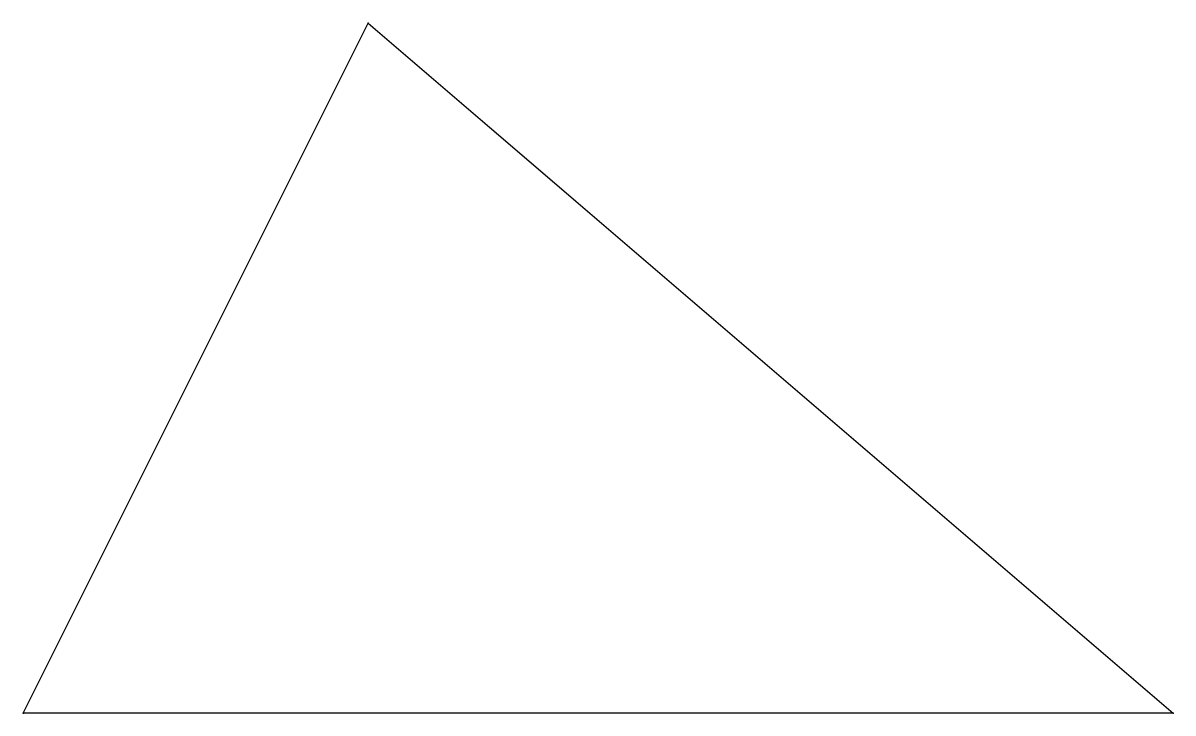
# Model space of a CAD drawing. Header units: metres. Extents: x 0 to 10, y 0 to 6.
import ezdxf

# ---------------------------------------------------------------- set-up
doc = ezdxf.new("R2010")
doc.units = ezdxf.units.M
doc.layers.add('elements_default', color=7, linetype='Continuous', lineweight=25, true_color=0x000000)
doc.layers.add('nodes_1.0_1.0_False_False', color=3, linetype='Continuous', true_color=0x00ff00)

msp = doc.modelspace()

# ---------------------------------------------------------------- linework, layer by layer
at = {"layer": 'elements_default'}
for p, q in [((0, 0), (3, 6)), ((3, 6), (10, 0)), ((10, 0), (0, 0))]:
    msp.add_line(p, q, dxfattribs=at)
at = {"layer": 'nodes_1.0_1.0_False_False'}
for p in [(3, 6), (0, 0), (10, 0)]:
    msp.add_point(p, dxfattribs=at)

doc.saveas('drawing.dxf')
